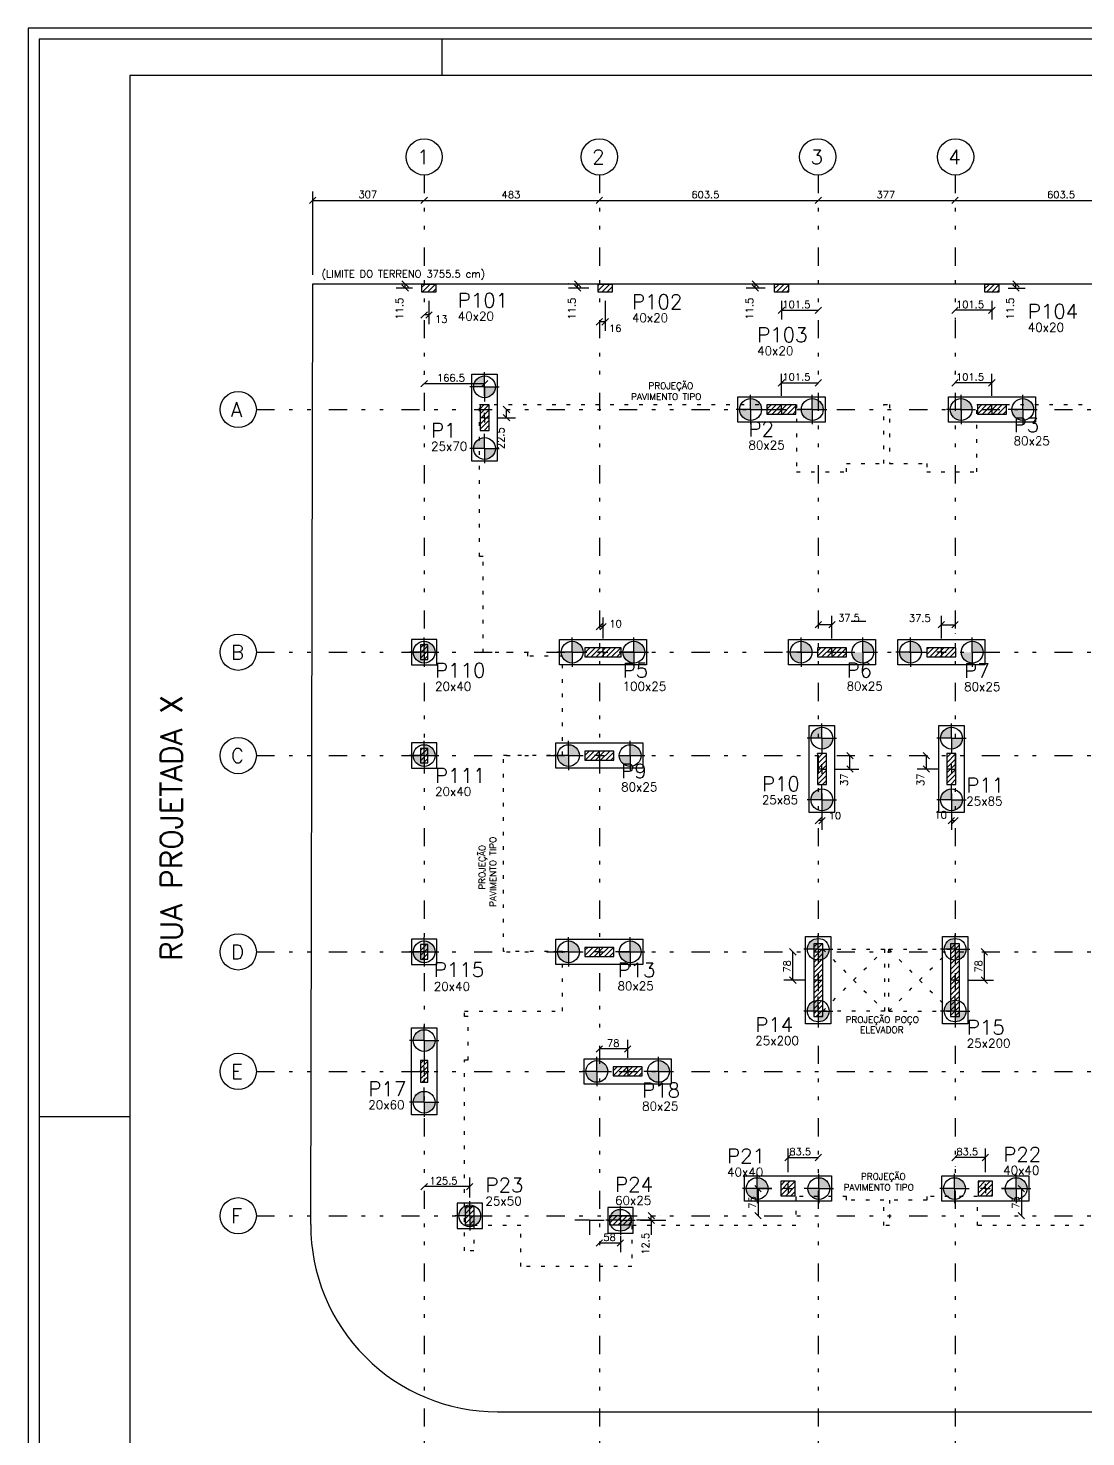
# Model space of a CAD drawing. Extents: x 0 to 84.7, y 0 to 60.
# Drawn here: x 0 to 29.16, y 21.17 to 60 of the extents above; entities that cross this region are included whole.
import ezdxf

# ---------------------------------------------------------------- set-up
doc = ezdxf.new("R2010")
doc.units = 0
doc.header["$MEASUREMENT"] = 0
doc.linetypes.add('ESTILO_TQS_0002', pattern=[0.4, 0.1, -0.3])
doc.linetypes.add('ESTILO_TQS_0004', pattern=[2, 0.5, -0.4, 0.1, -0.4, 0.1, -0.5])
doc.layers.get('0').update_dxf_attribs({"linetype": 'CONTINUOUS'})
for name, color, linetype in [('1', 1, 'CONTINUOUS'), ('4', 4, 'CONTINUOUS'), ('5', 5, 'CONTINUOUS'), ('6', 6, 'CONTINUOUS'), ('8', 8, 'CONTINUOUS')]:
    doc.layers.add(name, color=color, linetype=linetype)
doc.styles.get("Standard").update_dxf_attribs({"font": 'ROMANS.SHX'})

msp = doc.modelspace()

# ---------------------------------------------------------------- hatches: boundary and pattern name
at = {"linetype": 'Continuous', "true_color": 0xed1f24}
h = msp.add_hatch(color=240, dxfattribs=at)
h.dxf.hatch_style = 1
h.paths.add_polyline_path([(12.58583, 50.116647), (12.58583, 49.816647, 0.414213562), (12.88583, 50.116647)])
h.paths.add_polyline_path([(12.28583, 50.116647), (12.58583, 50.116647), (12.58583, 50.416647, 0.414213562)])
h = msp.add_hatch(color=240, dxfattribs=at)
h.dxf.hatch_style = 1
h.paths.add_polyline_path([(19.92083, 49.491647), (19.62083, 49.491647, 0.414213562), (19.92083, 49.191647)])
h.paths.add_polyline_path([(19.92083, 49.791647), (19.92083, 49.491647), (20.22083, 49.491647, 0.414213562)])
h = msp.add_hatch(color=240, dxfattribs=at)
h.dxf.hatch_style = 1
h.paths.add_polyline_path([(21.62083, 49.491647), (21.32083, 49.491647, 0.414213562), (21.62083, 49.191647)])
h.paths.add_polyline_path([(21.62083, 49.791647), (21.62083, 49.491647), (21.92083, 49.491647, 0.414213562)])
h = msp.add_hatch(color=240, dxfattribs=at)
h.dxf.hatch_style = 1
h.paths.add_polyline_path([(25.72083, 49.491647), (25.42083, 49.491647, 0.414213562), (25.72083, 49.191647)])
h.paths.add_polyline_path([(25.72083, 49.791647), (25.72083, 49.491647), (26.02083, 49.491647, 0.414213562)])
h = msp.add_hatch(color=240, dxfattribs=at)
h.dxf.hatch_style = 1
h.paths.add_polyline_path([(27.42083, 49.491647), (27.12083, 49.491647, 0.414213562), (27.42083, 49.191647)])
h.paths.add_polyline_path([(27.42083, 49.791647), (27.42083, 49.491647), (27.72083, 49.491647, 0.414213562)])
h = msp.add_hatch(color=240, dxfattribs=at)
h.dxf.hatch_style = 1
h.paths.add_polyline_path([(12.58583, 48.416647), (12.58583, 48.116647, 0.414213562), (12.88583, 48.416647)])
h.paths.add_polyline_path([(12.28583, 48.416647), (12.58583, 48.416647), (12.58583, 48.716647, 0.414213562)])
h = msp.add_hatch(color=240, dxfattribs=at)
h.dxf.hatch_style = 1
h.paths.add_polyline_path([(10.92083, 42.801647), (10.62083, 42.801647, 0.414213562), (10.92083, 42.501647)])
h.paths.add_polyline_path([(10.92083, 43.101647), (10.92083, 42.801647), (11.22083, 42.801647, 0.414213562)])
h = msp.add_hatch(color=240, dxfattribs=at)
h.dxf.hatch_style = 1
h.paths.add_polyline_path([(15.00083, 42.801647), (14.70083, 42.801647, 0.414213562), (15.00083, 42.501647)])
h.paths.add_polyline_path([(15.00083, 43.101647), (15.00083, 42.801647), (15.30083, 42.801647, 0.414213562)])
h = msp.add_hatch(color=240, dxfattribs=at)
h.dxf.hatch_style = 1
h.paths.add_polyline_path([(16.70083, 42.801647), (16.40083, 42.801647, 0.414213562), (16.70083, 42.501647)])
h.paths.add_polyline_path([(16.70083, 43.101647), (16.70083, 42.801647), (17.00083, 42.801647, 0.414213562)])
h = msp.add_hatch(color=240, dxfattribs=at)
h.dxf.hatch_style = 1
h.paths.add_polyline_path([(21.31083, 42.801647), (21.01083, 42.801647, 0.414213562), (21.31083, 42.501647)])
h.paths.add_polyline_path([(21.31083, 43.101647), (21.31083, 42.801647), (21.61083, 42.801647, 0.414213562)])
h = msp.add_hatch(color=240, dxfattribs=at)
h.dxf.hatch_style = 1
h.paths.add_polyline_path([(23.01083, 42.801647), (22.71083, 42.801647, 0.414213562), (23.01083, 42.501647)])
h.paths.add_polyline_path([(23.01083, 43.101647), (23.01083, 42.801647), (23.31083, 42.801647, 0.414213562)])
h = msp.add_hatch(color=240, dxfattribs=at)
h.dxf.hatch_style = 1
h.paths.add_polyline_path([(24.33083, 42.801647), (24.03083, 42.801647, 0.414213562), (24.33083, 42.501647)])
h.paths.add_polyline_path([(24.33083, 43.101647), (24.33083, 42.801647), (24.63083, 42.801647, 0.414213562)])
h = msp.add_hatch(color=240, dxfattribs=at)
h.dxf.hatch_style = 1
h.paths.add_polyline_path([(26.03083, 42.801647), (25.73083, 42.801647, 0.414213562), (26.03083, 42.501647)])
h.paths.add_polyline_path([(26.03083, 43.101647), (26.03083, 42.801647), (26.33083, 42.801647, 0.414213562)])
h = msp.add_hatch(color=240, dxfattribs=at)
h.dxf.hatch_style = 1
h.paths.add_polyline_path([(21.88583, 40.431647), (21.88583, 40.131647, 0.414213562), (22.18583, 40.431647)])
h.paths.add_polyline_path([(21.58583, 40.431647), (21.88583, 40.431647), (21.88583, 40.731647, 0.414213562)])
h = msp.add_hatch(color=240, dxfattribs=at)
h.dxf.hatch_style = 1
h.paths.add_polyline_path([(25.45583, 40.431647), (25.45583, 40.131647, 0.414213562), (25.75583, 40.431647)])
h.paths.add_polyline_path([(25.15583, 40.431647), (25.45583, 40.431647), (25.45583, 40.731647, 0.414213562)])
h = msp.add_hatch(color=240, dxfattribs=at)
h.dxf.hatch_style = 1
h.paths.add_polyline_path([(10.92083, 39.951501), (10.62083, 39.951501, 0.414213562), (10.92083, 39.651501)])
h.paths.add_polyline_path([(10.92083, 40.251501), (10.92083, 39.951501), (11.22083, 39.951501, 0.414213562)])
h = msp.add_hatch(color=240, dxfattribs=at)
h.dxf.hatch_style = 1
h.paths.add_polyline_path([(14.90083, 39.951647), (14.60083, 39.951647, 0.414213562), (14.90083, 39.651647)])
h.paths.add_polyline_path([(14.90083, 40.251647), (14.90083, 39.951647), (15.20083, 39.951647, 0.414213562)])
h = msp.add_hatch(color=240, dxfattribs=at)
h.dxf.hatch_style = 1
h.paths.add_polyline_path([(16.60083, 39.951647), (16.30083, 39.951647, 0.414213562), (16.60083, 39.651647)])
h.paths.add_polyline_path([(16.60083, 40.251647), (16.60083, 39.951647), (16.90083, 39.951647, 0.414213562)])
h = msp.add_hatch(color=240, dxfattribs=at)
h.dxf.hatch_style = 1
h.paths.add_polyline_path([(21.88583, 38.731647), (21.88583, 38.431647, 0.414213562), (22.18583, 38.731647)])
h.paths.add_polyline_path([(21.58583, 38.731647), (21.88583, 38.731647), (21.88583, 39.031647, 0.414213562)])
h = msp.add_hatch(color=240, dxfattribs=at)
h.dxf.hatch_style = 1
h.paths.add_polyline_path([(25.45583, 38.731647), (25.45583, 38.431647, 0.414213562), (25.75583, 38.731647)])
h.paths.add_polyline_path([(25.15583, 38.731647), (25.45583, 38.731647), (25.45583, 39.031647, 0.414213562)])
h = msp.add_hatch(color=240, dxfattribs=at)
h.dxf.hatch_style = 1
h.paths.add_polyline_path([(10.92083, 34.541647), (10.62083, 34.541647, 0.414213562), (10.92083, 34.241647)])
h.paths.add_polyline_path([(10.92083, 34.841647), (10.92083, 34.541647), (11.22083, 34.541647, 0.414213562)])
h = msp.add_hatch(color=240, dxfattribs=at)
h.dxf.hatch_style = 1
h.paths.add_polyline_path([(14.90083, 34.541647), (14.60083, 34.541647, 0.414213562), (14.90083, 34.241647)])
h.paths.add_polyline_path([(14.90083, 34.841647), (14.90083, 34.541647), (15.20083, 34.541647, 0.414213562)])
h = msp.add_hatch(color=240, dxfattribs=at)
h.dxf.hatch_style = 1
h.paths.add_polyline_path([(16.60083, 34.541647), (16.30083, 34.541647, 0.414213562), (16.60083, 34.241647)])
h.paths.add_polyline_path([(16.60083, 34.841647), (16.60083, 34.541647), (16.90083, 34.541647, 0.414213562)])
h = msp.add_hatch(color=240, dxfattribs=at)
h.dxf.hatch_style = 1
h.paths.add_polyline_path([(21.78583, 34.61167), (21.78583, 34.31167, 0.414213562), (22.08583, 34.61167)])
h.paths.add_polyline_path([(21.48583, 34.61167), (21.78583, 34.61167), (21.78583, 34.91167, 0.414213562)])
h = msp.add_hatch(color=240, dxfattribs=at)
h.dxf.hatch_style = 1
h.paths.add_polyline_path([(25.55583, 34.61167), (25.55583, 34.31167, 0.414213562), (25.85583, 34.61167)])
h.paths.add_polyline_path([(25.25583, 34.61167), (25.55583, 34.61167), (25.55583, 34.91167, 0.414213562)])
h = msp.add_hatch(color=240, dxfattribs=at)
h.dxf.hatch_style = 1
h.paths.add_polyline_path([(21.78583, 32.91167), (21.78583, 32.61167, 0.414213562), (22.08583, 32.91167)])
h.paths.add_polyline_path([(21.48583, 32.91167), (21.78583, 32.91167), (21.78583, 33.21167, 0.414213562)])
h = msp.add_hatch(color=240, dxfattribs=at)
h.dxf.hatch_style = 1
h.paths.add_polyline_path([(25.55583, 32.91167), (25.55583, 32.61167, 0.414213562), (25.85583, 32.91167)])
h.paths.add_polyline_path([(25.25583, 32.91167), (25.55583, 32.91167), (25.55583, 33.21167, 0.414213562)])
h = msp.add_hatch(color=240, dxfattribs=at)
h.dxf.hatch_style = 1
h.paths.add_polyline_path([(10.92083, 32.09667), (10.92083, 31.79667, 0.414213562), (11.22083, 32.09667)])
h.paths.add_polyline_path([(10.62083, 32.09667), (10.92083, 32.09667), (10.92083, 32.39667, 0.414213562)])
h = msp.add_hatch(color=240, dxfattribs=at)
h.dxf.hatch_style = 1
h.paths.add_polyline_path([(15.68083, 31.24667), (15.38083, 31.24667, 0.414213562), (15.68083, 30.94667)])
h.paths.add_polyline_path([(15.68083, 31.54667), (15.68083, 31.24667), (15.98083, 31.24667, 0.414213562)])
h = msp.add_hatch(color=240, dxfattribs=at)
h.dxf.hatch_style = 1
h.paths.add_polyline_path([(17.38083, 31.24667), (17.08083, 31.24667, 0.414213562), (17.38083, 30.94667)])
h.paths.add_polyline_path([(17.38083, 31.54667), (17.38083, 31.24667), (17.68083, 31.24667, 0.414213562)])
h = msp.add_hatch(color=240, dxfattribs=at)
h.dxf.hatch_style = 1
h.paths.add_polyline_path([(10.92083, 30.39667), (10.92083, 30.09667, 0.414213562), (11.22083, 30.39667)])
h.paths.add_polyline_path([(10.62083, 30.39667), (10.92083, 30.39667), (10.92083, 30.69667, 0.414213562)])
h = msp.add_hatch(color=240, dxfattribs=at)
h.dxf.hatch_style = 1
h.paths.add_polyline_path([(20.10083, 28.01667), (19.80083, 28.01667, 0.414213562), (20.10083, 27.71667)])
h.paths.add_polyline_path([(20.10083, 28.31667), (20.10083, 28.01667), (20.40083, 28.01667, 0.414213562)])
h = msp.add_hatch(color=240, dxfattribs=at)
h.dxf.hatch_style = 1
h.paths.add_polyline_path([(21.80083, 28.01667), (21.50083, 28.01667, 0.414213562), (21.80083, 27.71667)])
h.paths.add_polyline_path([(21.80083, 28.31667), (21.80083, 28.01667), (22.10083, 28.01667, 0.414213562)])
h = msp.add_hatch(color=240, dxfattribs=at)
h.dxf.hatch_style = 1
h.paths.add_polyline_path([(25.54083, 28.01667), (25.24083, 28.01667, 0.414213562), (25.54083, 27.71667)])
h.paths.add_polyline_path([(25.54083, 28.31667), (25.54083, 28.01667), (25.84083, 28.01667, 0.414213562)])
h = msp.add_hatch(color=240, dxfattribs=at)
h.dxf.hatch_style = 1
h.paths.add_polyline_path([(27.24083, 28.01667), (26.94083, 28.01667, 0.414213562), (27.24083, 27.71667)])
h.paths.add_polyline_path([(27.24083, 28.31667), (27.24083, 28.01667), (27.54083, 28.01667, 0.414213562)])
h = msp.add_hatch(color=240, dxfattribs=at)
h.dxf.hatch_style = 1
h.paths.add_polyline_path([(12.17583, 27.26667), (12.17583, 26.96667, 0.414213562), (12.47583, 27.26667)])
h.paths.add_polyline_path([(11.87583, 27.26667), (12.17583, 27.26667), (12.17583, 27.56667, 0.414213562)])
h = msp.add_hatch(color=240, dxfattribs=at)
h.dxf.hatch_style = 1
h.paths.add_polyline_path([(16.33083, 27.141918), (16.33083, 26.841918, 0.414213562), (16.63083, 27.141918)])
h.paths.add_polyline_path([(16.03083, 27.141918), (16.33083, 27.141918), (16.33083, 27.441918, 0.414213562)])

# ---------------------------------------------------------------- linework, layer by layer
at = {"linetype": 'Continuous'}
for p, q in [((12.58583, 50.116647), (12.58583, 50.519824)), ((12.58583, 50.116647), (12.182653, 50.116647)), ((12.58583, 50.116647), (12.58583, 49.71347)), ((12.58583, 50.116647), (12.989007, 50.116647)), ((19.92083, 49.491647), (19.92083, 49.894824)), ((21.62083, 49.491647), (21.62083, 49.894824)), ((25.72083, 49.491647), (25.72083, 49.894824)), ((27.42083, 49.491647), (27.42083, 49.894824)), ((12.58583, 49.266647), (12.58583, 49.39732)), ((19.92083, 49.491647), (19.517653, 49.491647)), ((19.92083, 49.491647), (20.324007, 49.491647)), ((19.92083, 49.491647), (19.92083, 49.08847)), ((20.77083, 49.491647), (20.640157, 49.491647)), ((20.77083, 49.491647), (20.77083, 49.62232)), ((20.77083, 49.491647), (20.901503, 49.491647)), ((20.77083, 49.491647), (20.77083, 49.360974)), ((21.62083, 49.491647), (21.217653, 49.491647)), ((21.62083, 49.491647), (21.62083, 49.08847)), ((21.62083, 49.491647), (22.024007, 49.491647)), ((25.72083, 49.491647), (25.317653, 49.491647)), ((25.72083, 49.491647), (26.124007, 49.491647)), ((25.72083, 49.491647), (25.72083, 49.08847)), ((26.57083, 49.491647), (26.440157, 49.491647)), ((26.57083, 49.491647), (26.57083, 49.62232)), ((26.57083, 49.491647), (26.701503, 49.491647)), ((26.57083, 49.491647), (26.57083, 49.360974)), ((27.42083, 49.491647), (27.017653, 49.491647)), ((27.42083, 49.491647), (27.42083, 49.08847)), ((27.42083, 49.491647), (27.824007, 49.491647)), ((12.58583, 49.266647), (12.455157, 49.266647)), ((12.58583, 49.266647), (12.58583, 49.135974)), ((12.58583, 49.266647), (12.716503, 49.266647)), ((12.58583, 48.416647), (12.58583, 48.819824)), ((12.58583, 48.416647), (12.182653, 48.416647)), ((12.58583, 48.416647), (12.58583, 48.01347)), ((12.58583, 48.416647), (12.989007, 48.416647)), ((23.099218, 43.646448), (22.696041, 43.646448)), ((10.92083, 42.801647), (10.92083, 43.204824)), ((15.00083, 42.801647), (15.00083, 43.204824)), ((16.70083, 42.801647), (16.70083, 43.204824)), ((21.31083, 42.801647), (21.31083, 43.204824)), ((23.01083, 42.801647), (23.01083, 43.204824)), ((24.33083, 42.801647), (24.33083, 43.204824)), ((26.03083, 42.801647), (26.03083, 43.204824)), ((10.92083, 42.801647), (10.517653, 42.801647)), ((10.92083, 42.801647), (10.92083, 42.39847)), ((10.92083, 42.801647), (11.324007, 42.801647)), ((15.00083, 42.801647), (14.597653, 42.801647)), ((15.00083, 42.801647), (15.404007, 42.801647)), ((15.00083, 42.801647), (15.00083, 42.39847)), ((15.85083, 42.801647), (15.720157, 42.801647)), ((15.85083, 42.801647), (15.85083, 42.93232)), ((15.85083, 42.801647), (15.981503, 42.801647)), ((15.85083, 42.801647), (15.85083, 42.670974)), ((16.70083, 42.801647), (16.297653, 42.801647)), ((16.70083, 42.801647), (16.70083, 42.39847)), ((16.70083, 42.801647), (17.104007, 42.801647)), ((21.31083, 42.801647), (20.907653, 42.801647)), ((21.31083, 42.801647), (21.714007, 42.801647)), ((21.31083, 42.801647), (21.31083, 42.39847)), ((22.16083, 42.801647), (22.030157, 42.801647)), ((22.16083, 42.801647), (22.16083, 42.93232)), ((22.16083, 42.801647), (22.291503, 42.801647)), ((22.16083, 42.801647), (22.16083, 42.670974)), ((23.01083, 42.801647), (23.01083, 42.39847)), ((23.01083, 42.801647), (23.414007, 42.801647)), ((24.33083, 42.801647), (23.927653, 42.801647)), ((24.33083, 42.801647), (24.734007, 42.801647)), ((24.33083, 42.801647), (24.33083, 42.39847)), ((25.18083, 42.801647), (25.050157, 42.801647)), ((25.18083, 42.801647), (25.18083, 42.93232)), ((25.18083, 42.801647), (25.311503, 42.801647)), ((25.18083, 42.801647), (25.18083, 42.670974)), ((26.03083, 42.801647), (26.03083, 42.39847)), ((26.03083, 42.801647), (26.434007, 42.801647)), ((21.88583, 40.431647), (21.88583, 40.834824)), ((25.45583, 40.431647), (25.45583, 40.834824)), ((21.88583, 40.431647), (21.482653, 40.431647)), ((21.88583, 40.431647), (21.88583, 40.02847)), ((21.88583, 40.431647), (22.289007, 40.431647)), ((25.45583, 40.431647), (25.052653, 40.431647)), ((25.45583, 40.431647), (25.45583, 40.02847)), ((25.45583, 40.431647), (25.859007, 40.431647)), ((10.92083, 39.951501), (10.92083, 40.354678)), ((14.90083, 39.951647), (14.90083, 40.354824)), ((15.75083, 39.951647), (15.75083, 40.08232)), ((16.60083, 39.951647), (16.60083, 40.354824)), ((10.92083, 39.951501), (10.517653, 39.951501)), ((10.92083, 39.951501), (10.92083, 39.548324)), ((10.92083, 39.951501), (11.324007, 39.951501)), ((14.90083, 39.951647), (14.497653, 39.951647)), ((14.90083, 39.951647), (15.304007, 39.951647)), ((14.90083, 39.951647), (14.90083, 39.54847)), ((15.75083, 39.951647), (15.620157, 39.951647)), ((15.75083, 39.951647), (15.881503, 39.951647)), ((15.75083, 39.951647), (15.75083, 39.820974)), ((16.60083, 39.951647), (16.60083, 39.54847)), ((16.60083, 39.951647), (17.004007, 39.951647)), ((21.88583, 39.581647), (21.88583, 39.71232)), ((25.45583, 39.581647), (25.45583, 39.71232)), ((21.88583, 39.581647), (21.755157, 39.581647)), ((21.88583, 39.581647), (21.88583, 39.450974)), ((21.88583, 39.581647), (22.016503, 39.581647)), ((25.45583, 39.581647), (25.325157, 39.581647)), ((25.45583, 39.581647), (25.45583, 39.450974)), ((25.45583, 39.581647), (25.586503, 39.581647)), ((21.88583, 38.731647), (21.88583, 39.134824)), ((25.45583, 38.731647), (25.45583, 39.134824)), ((21.88583, 38.731647), (21.482653, 38.731647)), ((21.88583, 38.731647), (21.88583, 38.32847)), ((21.88583, 38.731647), (22.289007, 38.731647)), ((25.45583, 38.731647), (25.052653, 38.731647)), ((25.45583, 38.731647), (25.45583, 38.32847)), ((25.45583, 38.731647), (25.859007, 38.731647)), ((21.78583, 34.61167), (21.78583, 35.014847)), ((25.55583, 34.61167), (25.55583, 35.014847)), ((10.92083, 34.541647), (10.92083, 34.944824)), ((14.90083, 34.541647), (14.90083, 34.944824)), ((15.75083, 34.541647), (15.75083, 34.67232)), ((16.60083, 34.541647), (16.60083, 34.944824)), ((21.78583, 34.61167), (21.382653, 34.61167)), ((21.78583, 34.61167), (21.78583, 34.208493)), ((21.78583, 34.61167), (22.189007, 34.61167)), ((25.55583, 34.61167), (25.152653, 34.61167)), ((25.55583, 34.61167), (25.55583, 34.208493)), ((25.55583, 34.61167), (25.959007, 34.61167)), ((10.92083, 34.541647), (10.517653, 34.541647)), ((10.92083, 34.541647), (10.92083, 34.13847)), ((10.92083, 34.541647), (11.324007, 34.541647)), ((14.90083, 34.541647), (14.497653, 34.541647)), ((14.90083, 34.541647), (15.304007, 34.541647)), ((14.90083, 34.541647), (14.90083, 34.13847)), ((15.75083, 34.541647), (15.620157, 34.541647)), ((15.75083, 34.541647), (15.881503, 34.541647)), ((15.75083, 34.541647), (15.75083, 34.410974)), ((16.60083, 34.541647), (16.197653, 34.541647)), ((16.60083, 34.541647), (16.60083, 34.13847)), ((16.60083, 34.541647), (17.004007, 34.541647)), ((21.78583, 33.76167), (21.78583, 33.892343)), ((25.55583, 33.76167), (25.55583, 33.892343)), ((21.78583, 33.76167), (21.655157, 33.76167)), ((21.78583, 33.76167), (21.78583, 33.630997)), ((21.78583, 33.76167), (21.916503, 33.76167)), ((25.55583, 33.76167), (25.425157, 33.76167)), ((25.55583, 33.76167), (25.55583, 33.630997)), ((25.55583, 33.76167), (25.686503, 33.76167)), ((21.78583, 32.91167), (21.78583, 33.314847)), ((25.55583, 32.91167), (25.55583, 33.314847)), ((21.78583, 32.91167), (21.382653, 32.91167)), ((21.78583, 32.91167), (21.78583, 32.508493)), ((21.78583, 32.91167), (22.189007, 32.91167)), ((25.55583, 32.91167), (25.152653, 32.91167)), ((25.55583, 32.91167), (25.55583, 32.508493)), ((25.55583, 32.91167), (25.959007, 32.91167)), ((10.92083, 32.09667), (10.92083, 32.499847)), ((10.92083, 32.09667), (10.517653, 32.09667)), ((10.92083, 32.09667), (10.92083, 31.693493)), ((10.92083, 32.09667), (11.324007, 32.09667)), ((15.68083, 31.24667), (15.68083, 31.649847)), ((17.38083, 31.24667), (17.38083, 31.649847)), ((10.92083, 31.24667), (10.790157, 31.24667)), ((10.92083, 31.24667), (10.92083, 31.377343)), ((10.92083, 31.24667), (10.92083, 31.115997)), ((10.92083, 31.24667), (11.051503, 31.24667)), ((15.68083, 31.24667), (15.277653, 31.24667)), ((15.68083, 31.24667), (16.084007, 31.24667)), ((15.68083, 31.24667), (15.68083, 30.843493)), ((16.53083, 31.24667), (16.400157, 31.24667)), ((16.53083, 31.24667), (16.53083, 31.377343)), ((16.53083, 31.24667), (16.661503, 31.24667)), ((16.53083, 31.24667), (16.53083, 31.115997)), ((17.38083, 31.24667), (16.977653, 31.24667)), ((17.38083, 31.24667), (17.38083, 30.843493)), ((17.38083, 31.24667), (17.784007, 31.24667)), ((10.92083, 30.39667), (10.92083, 30.799847)), ((10.92083, 30.39667), (10.517653, 30.39667)), ((10.92083, 30.39667), (10.92083, 29.993493)), ((10.92083, 30.39667), (11.324007, 30.39667)), ((20.10083, 28.01667), (20.10083, 28.419847)), ((21.80083, 28.01667), (21.80083, 28.419847)), ((25.54083, 28.01667), (25.54083, 28.419847)), ((27.24083, 28.01667), (27.24083, 28.419847)), ((20.10083, 28.01667), (19.697653, 28.01667)), ((20.10083, 28.01667), (20.504007, 28.01667)), ((20.10083, 28.01667), (20.10083, 27.613493)), ((20.95083, 28.01667), (20.820157, 28.01667)), ((20.95083, 28.01667), (20.95083, 28.147343)), ((20.95083, 28.01667), (21.081503, 28.01667)), ((20.95083, 28.01667), (20.95083, 27.885997)), ((21.80083, 28.01667), (21.397653, 28.01667)), ((21.80083, 28.01667), (21.80083, 27.613493)), ((21.80083, 28.01667), (22.204007, 28.01667)), ((25.54083, 28.01667), (25.137653, 28.01667)), ((25.54083, 28.01667), (25.944007, 28.01667)), ((25.54083, 28.01667), (25.54083, 27.613493)), ((26.39083, 28.01667), (26.260157, 28.01667)), ((26.39083, 28.01667), (26.39083, 28.147343)), ((26.39083, 28.01667), (26.521503, 28.01667)), ((26.39083, 28.01667), (26.39083, 27.885997)), ((27.24083, 28.01667), (26.837653, 28.01667)), ((27.24083, 28.01667), (27.24083, 27.613493)), ((27.24083, 28.01667), (27.644007, 28.01667)), ((12.17583, 27.26667), (12.17583, 27.669847)), ((12.17583, 27.26667), (11.772653, 27.26667)), ((12.17583, 27.26667), (12.17583, 26.863493)), ((12.17583, 27.26667), (12.579007, 27.26667)), ((16.33083, 27.141918), (16.33083, 27.545095)), ((15.48083, 27.141918), (15.077653, 27.141918)), ((15.48083, 27.141918), (15.884007, 27.141918)), ((15.48083, 27.141918), (15.48083, 26.738741)), ((16.33083, 27.141918), (15.927653, 27.141918)), ((16.33083, 27.141918), (16.200157, 27.141918)), ((16.33083, 27.141918), (16.461503, 27.141918)), ((16.33083, 27.141918), (16.734007, 27.141918)), ((16.33083, 27.141918), (16.33083, 26.738741)), ((17.18083, 27.141918), (16.777653, 27.141918)), ((17.18083, 27.141918), (17.18083, 26.738741)), ((17.18083, 27.141918), (17.584007, 27.141918))]:
    msp.add_line(p, q, dxfattribs=at)
for points in [[(12.23583, 48.066647), (12.23583, 50.466647), (12.93583, 50.466647), (12.93583, 48.066647)], [(21.97083, 49.141647), (19.57083, 49.141647), (19.57083, 49.841647), (21.97083, 49.841647)], [(27.77083, 49.141647), (25.37083, 49.141647), (25.37083, 49.841647), (27.77083, 49.841647)], [(11.27083, 42.451647), (11.27083, 43.151647), (10.57083, 43.151647), (10.57083, 42.451647)], [(17.05083, 42.451647), (14.65083, 42.451647), (14.65083, 43.151647), (17.05083, 43.151647)], [(23.36083, 42.451647), (20.96083, 42.451647), (20.96083, 43.151647), (23.36083, 43.151647)], [(26.38083, 42.451647), (23.98083, 42.451647), (23.98083, 43.151647), (26.38083, 43.151647)], [(21.53583, 38.381647), (21.53583, 40.781647), (22.23583, 40.781647), (22.23583, 38.381647)], [(25.10583, 38.381647), (25.10583, 40.781647), (25.80583, 40.781647), (25.80583, 38.381647)], [(11.27083, 39.601501), (11.27083, 40.301501), (10.57083, 40.301501), (10.57083, 39.601501)], [(16.95083, 39.601647), (14.55083, 39.601647), (14.55083, 40.301647), (16.95083, 40.301647)], [(21.43583, 32.56167), (21.43583, 34.96167), (22.13583, 34.96167), (22.13583, 32.56167)], [(25.20583, 32.56167), (25.20583, 34.96167), (25.90583, 34.96167), (25.90583, 32.56167)], [(11.27083, 34.191647), (11.27083, 34.891647), (10.57083, 34.891647), (10.57083, 34.191647)], [(16.95083, 34.191647), (14.55083, 34.191647), (14.55083, 34.891647), (16.95083, 34.891647)], [(10.57083, 30.04667), (10.57083, 32.44667), (11.27083, 32.44667), (11.27083, 30.04667)], [(17.73083, 30.89667), (15.33083, 30.89667), (15.33083, 31.59667), (17.73083, 31.59667)], [(22.15083, 27.66667), (19.75083, 27.66667), (19.75083, 28.36667), (22.15083, 28.36667)], [(27.59083, 27.66667), (25.19083, 27.66667), (25.19083, 28.36667), (27.59083, 28.36667)], [(12.52583, 26.91667), (12.52583, 27.61667), (11.82583, 27.61667), (11.82583, 26.91667)], [(16.68083, 26.791918), (16.68083, 27.491918), (15.98083, 27.491918), (15.98083, 26.791918)]]:
    msp.add_lwpolyline(points, close=True, dxfattribs=at)
for centre in [(12.58583, 50.116647), (19.92083, 49.491647), (21.62083, 49.491647), (25.72083, 49.491647), (27.42083, 49.491647), (12.58583, 48.416647), (10.92083, 42.801647), (15.00083, 42.801647), (16.70083, 42.801647), (21.31083, 42.801647), (23.01083, 42.801647), (24.33083, 42.801647), (26.03083, 42.801647), (21.88583, 40.431647), (25.45583, 40.431647), (10.92083, 39.951501), (14.90083, 39.951647), (16.60083, 39.951647), (21.88583, 38.731647), (25.45583, 38.731647), (10.92083, 34.541647), (14.90083, 34.541647), (16.60083, 34.541647), (21.78583, 34.61167), (25.55583, 34.61167), (21.78583, 32.91167), (25.55583, 32.91167), (10.92083, 32.09667), (15.68083, 31.24667), (17.38083, 31.24667), (10.92083, 30.39667), (20.10083, 28.01667), (21.80083, 28.01667), (25.54083, 28.01667), (27.24083, 28.01667), (12.17583, 27.26667), (16.33083, 27.141918)]:
    msp.add_circle(centre, 0.3, dxfattribs=at)
at = {"layer": '1', "linetype": 'Continuous'}
for p, q in [((11.406427, 59.703389), (11.406427, 58.703389)), ((7.760743, 55.166018), (7.93752, 55.342795)), ((7.849132, 53.204407), (7.849132, 55.504407)), ((10.832442, 55.166018), (11.009218, 55.342795)), ((10.832442, 55.166018), (11.009218, 55.342795)), ((15.662442, 55.166018), (15.839218, 55.342795)), ((15.662442, 55.166018), (15.839218, 55.342795)), ((21.697442, 55.166018), (21.874218, 55.342795)), ((21.697442, 55.166018), (21.874218, 55.342795)), ((25.467442, 55.166018), (25.644218, 55.342795)), ((25.467442, 55.166018), (25.644218, 55.342795)), ((7.794638, 27.023093), (7.849132, 52.954407)), ((7.849132, 52.954407), (45.407394, 52.954407)), ((10.60083, 52.839407), (10.147513, 52.839407)), ((10.485901, 52.866018), (10.309124, 53.042795)), ((10.485901, 52.751018), (10.309124, 52.927795)), ((10.85083, 52.852973), (10.937264, 52.939407)), ((10.878685, 52.739407), (11.078685, 52.939407)), ((11.020107, 52.739407), (11.220107, 52.939407)), ((11.05083, 52.839407), (11.05083, 52.839407)), ((11.161528, 52.739407), (11.25083, 52.828709)), ((14.905094, 52.954407), (14.900068, 52.954407)), ((15.461474, 52.839407), (14.900068, 52.839407)), ((15.238456, 52.866018), (15.061679, 53.042795)), ((15.238456, 52.751018), (15.061679, 52.927795)), ((15.711474, 52.76387), (15.887011, 52.939407)), ((15.711474, 52.905291), (15.74559, 52.939407)), ((15.828433, 52.739407), (16.028433, 52.939407)), ((15.911474, 52.839407), (15.911474, 52.839407)), ((15.969854, 52.739407), (16.111474, 52.881027)), ((20.32083, 52.839407), (19.798464, 52.839407)), ((20.136853, 52.866018), (19.960076, 53.042795)), ((20.136853, 52.751018), (19.960076, 52.927795)), ((20.57083, 52.814899), (20.695337, 52.939407)), ((20.636759, 52.739407), (20.836759, 52.939407)), ((20.77083, 52.839407), (20.77083, 52.839407)), ((20.77818, 52.739407), (20.97083, 52.932057)), ((26.37083, 52.816624), (26.493613, 52.939407)), ((26.435034, 52.739407), (26.635034, 52.939407)), ((26.57083, 52.839407), (26.57083, 52.839407)), ((26.576456, 52.739407), (26.77083, 52.933781)), ((27.02083, 52.839407), (27.485015, 52.839407)), ((27.323403, 52.866018), (27.146626, 53.042795)), ((27.323403, 52.751018), (27.146626, 52.927795)), ((27.48167, 52.954407), (27.485015, 52.954407)), ((11.05083, 52.489407), (11.05083, 51.847652)), ((15.911474, 52.489407), (15.911474, 51.6592)), ((20.77083, 52.489407), (20.77083, 51.975811)), ((20.919601, 52.739407), (20.97083, 52.790635)), ((26.57083, 52.489407), (26.57083, 51.975811)), ((26.717877, 52.739407), (26.77083, 52.79236)), ((11.009218, 52.18604), (10.832442, 52.009264)), ((11.139218, 52.18604), (10.962442, 52.009264)), ((20.682442, 52.137423), (20.859218, 52.314199)), ((21.697442, 52.137423), (21.874218, 52.314199)), ((25.644218, 52.314199), (25.467442, 52.137423)), ((26.659218, 52.314199), (26.482442, 52.137423)), ((15.839218, 51.997588), (15.662442, 51.820811)), ((15.999863, 51.997588), (15.823086, 51.820811)), ((25.55583, 52.021024), (25.55583, 51.975811)), ((11.009218, 50.292443), (10.832442, 50.115666)), ((10.92083, 50.449639), (10.92083, 50.454054)), ((12.674218, 50.292443), (12.497442, 50.115666)), ((12.58583, 49.866647), (12.58583, 50.454054)), ((20.682442, 50.139794), (20.859218, 50.31657)), ((20.77083, 49.866647), (20.77083, 50.478182)), ((21.697442, 50.139794), (21.874218, 50.31657)), ((25.644218, 50.31657), (25.467442, 50.139794)), ((25.55583, 50.45796), (25.55583, 50.478182)), ((26.659218, 50.31657), (26.482442, 50.139794)), ((26.57083, 49.866647), (26.57083, 50.478182)), ((12.46083, 49.371804), (12.705673, 49.616647)), ((12.46083, 49.513225), (12.564251, 49.616647)), ((12.46083, 49.230383), (12.71083, 49.480383)), ((12.46083, 49.088961), (12.71083, 49.338961)), ((13.279128, 49.403258), (13.102352, 49.580035)), ((13.279128, 49.178258), (13.102352, 49.355035)), ((20.37083, 49.503629), (20.483847, 49.616647)), ((20.375269, 49.366647), (20.625269, 49.616647)), ((20.51669, 49.366647), (20.76669, 49.616647)), ((20.658111, 49.366647), (20.908111, 49.616647)), ((20.77083, 49.491647), (20.77083, 49.491647)), ((20.799533, 49.366647), (21.049533, 49.616647)), ((20.940954, 49.366647), (21.17083, 49.596523)), ((21.082375, 49.366647), (21.17083, 49.455101)), ((26.17083, 49.505354), (26.282123, 49.616647)), ((26.173544, 49.366647), (26.423544, 49.616647)), ((26.314966, 49.366647), (26.564966, 49.616647)), ((26.456387, 49.366647), (26.706387, 49.616647)), ((26.57083, 49.491647), (26.57083, 49.491647)), ((26.597808, 49.366647), (26.847808, 49.616647)), ((26.73923, 49.366647), (26.97083, 49.598247)), ((26.880651, 49.366647), (26.97083, 49.456826)), ((12.46083, 48.94754), (12.71083, 49.19754)), ((12.571358, 48.916647), (12.71083, 49.056119)), ((12.58583, 49.266647), (12.58583, 49.266647)), ((12.96083, 49.266647), (13.44074, 49.266647)), ((15.839218, 43.595574), (15.662442, 43.418798)), ((15.939218, 43.595574), (15.762442, 43.418798)), ((15.85083, 43.176647), (15.85083, 43.757186)), ((21.874218, 43.646448), (21.697442, 43.469671)), ((22.249218, 43.646448), (22.072442, 43.469671)), ((22.16083, 43.176647), (22.16083, 43.80806)), ((25.092442, 43.469671), (25.269218, 43.646448)), ((25.18083, 43.176647), (25.18083, 43.80806)), ((25.467442, 43.469671), (25.644218, 43.646448)), ((25.55583, 43.321138), (25.55583, 43.30806)), ((10.82083, 42.923478), (10.898999, 43.001647)), ((10.82083, 42.782057), (11.02083, 42.982057)), ((10.82083, 42.640635), (11.02083, 42.840635)), ((10.92083, 42.801647), (10.92083, 42.801647)), ((15.35083, 42.786573), (15.490904, 42.926647)), ((15.382325, 42.676647), (15.632325, 42.926647)), ((15.523746, 42.676647), (15.773746, 42.926647)), ((15.665168, 42.676647), (15.915168, 42.926647)), ((15.806589, 42.676647), (16.056589, 42.926647)), ((15.85083, 42.801647), (15.85083, 42.801647)), ((15.94801, 42.676647), (16.19801, 42.926647)), ((16.089432, 42.676647), (16.339432, 42.926647)), ((16.230853, 42.676647), (16.35083, 42.796624)), ((21.76083, 42.691191), (21.996286, 42.926647)), ((21.76083, 42.832612), (21.854865, 42.926647)), ((21.887707, 42.676647), (22.137707, 42.926647)), ((22.029129, 42.676647), (22.279129, 42.926647)), ((22.16083, 42.801647), (22.16083, 42.801647)), ((22.17055, 42.676647), (22.42055, 42.926647)), ((22.311971, 42.676647), (22.56083, 42.925505)), ((22.453393, 42.676647), (22.56083, 42.784084)), ((24.78083, 42.741342), (24.966134, 42.926647)), ((24.78083, 42.882764), (24.824713, 42.926647)), ((24.857556, 42.676647), (25.107556, 42.926647)), ((24.998977, 42.676647), (25.248977, 42.926647)), ((25.140399, 42.676647), (25.390399, 42.926647)), ((25.18083, 42.801647), (25.18083, 42.801647)), ((25.28182, 42.676647), (25.53182, 42.926647)), ((25.423241, 42.676647), (25.58083, 42.834235)), ((10.923263, 42.601647), (11.02083, 42.699214)), ((25.564663, 42.676647), (25.58083, 42.692814)), ((10.82083, 39.953629), (11.018702, 40.151501)), ((10.82083, 40.095051), (10.87728, 40.151501)), ((10.82083, 39.812208), (11.02083, 40.012208)), ((15.35083, 39.958146), (15.469331, 40.076647)), ((15.360752, 39.826647), (15.610752, 40.076647)), ((15.502173, 39.826647), (15.752173, 40.076647)), ((15.643595, 39.826647), (15.893595, 40.076647)), ((15.785016, 39.826647), (16.035016, 40.076647)), ((15.926438, 39.826647), (16.15083, 40.051039)), ((21.76083, 39.862764), (21.904713, 40.006647)), ((21.76083, 40.004185), (21.763292, 40.006647)), ((22.745815, 39.863258), (22.569039, 40.040035)), ((24.853407, 39.863258), (24.67663, 40.040035)), ((25.33083, 39.755808), (25.58083, 40.006647)), ((25.33083, 39.89723), (25.440247, 40.006647)), ((10.901544, 39.751501), (11.02083, 39.870787)), ((10.92083, 39.951501), (10.92083, 39.951501)), ((15.75083, 39.951647), (15.75083, 39.951647)), ((16.067859, 39.826647), (16.15083, 39.909618)), ((21.76083, 39.721342), (22.01083, 39.971342)), ((21.76083, 39.579921), (22.01083, 39.829921)), ((21.76083, 39.4385), (22.01083, 39.6885)), ((22.41104, 39.951647), (22.407427, 39.951647)), ((22.745815, 39.493258), (22.569039, 39.670035)), ((24.853407, 39.493258), (24.67663, 39.670035)), ((25.33083, 39.614387), (25.58083, 39.864387)), ((25.33083, 39.472966), (25.58083, 39.722966)), ((21.76083, 39.297078), (22.01083, 39.547078)), ((21.76083, 39.156647), (22.01083, 39.405657)), ((21.88583, 39.581647), (21.88583, 39.581647)), ((21.903241, 39.156647), (22.01083, 39.264235)), ((22.26083, 39.581647), (22.907427, 39.581647)), ((25.08083, 39.581647), (24.515019, 39.581647)), ((25.33083, 39.331544), (25.58083, 39.581544)), ((25.33083, 39.190123), (25.58083, 39.440123)), ((25.438775, 39.156647), (25.58083, 39.298702)), ((25.45583, 39.581647), (25.45583, 39.581647)), ((21.88583, 38.906647), (21.88583, 37.909501)), ((25.45583, 38.906647), (25.45583, 37.909501)), ((21.874218, 38.247889), (21.697442, 38.071113)), ((21.974218, 38.247889), (21.797442, 38.071113)), ((25.367442, 38.071113), (25.544218, 38.247889)), ((25.467442, 38.071113), (25.644218, 38.247889)), ((21.78583, 37.915378), (21.78583, 37.909501)), ((25.55583, 37.950642), (25.55583, 37.909501)), ((10.82083, 34.579618), (10.982859, 34.741647)), ((10.82083, 34.721039), (10.841438, 34.741647)), ((10.82083, 34.438196), (11.02083, 34.638196)), ((15.35083, 34.442713), (15.574764, 34.666647)), ((15.35083, 34.584134), (15.433342, 34.666647)), ((15.466185, 34.416647), (15.716185, 34.666647)), ((15.607606, 34.416647), (15.857606, 34.666647)), ((15.749028, 34.416647), (15.999028, 34.666647)), ((15.890449, 34.416647), (16.140449, 34.666647)), ((21.171294, 34.453258), (20.994518, 34.630035)), ((21.66083, 34.530173), (21.892327, 34.76167)), ((21.66083, 34.671595), (21.750905, 34.76167)), ((21.66083, 34.388752), (21.91083, 34.638752)), ((25.43083, 34.623218), (25.569282, 34.76167)), ((25.43083, 34.481797), (25.68083, 34.731797)), ((25.43083, 34.340375), (25.68083, 34.590375)), ((26.452413, 34.453258), (26.275636, 34.630035)), ((10.865702, 34.341647), (11.02083, 34.496775)), ((10.92083, 34.541647), (10.92083, 34.541647)), ((11.007123, 34.341647), (11.02083, 34.355354)), ((15.75083, 34.541647), (15.75083, 34.541647)), ((16.03187, 34.416647), (16.15083, 34.535606)), ((21.66083, 34.247331), (21.91083, 34.497331)), ((21.66083, 34.105909), (21.91083, 34.355909)), ((21.66083, 33.964488), (21.91083, 34.214488)), ((25.43083, 34.198954), (25.68083, 34.448954)), ((25.43083, 34.057533), (25.68083, 34.307533)), ((21.171294, 33.673282), (20.994518, 33.850058)), ((21.66083, 33.823067), (21.91083, 34.073067)), ((21.66083, 33.681645), (21.91083, 33.931645)), ((21.66083, 33.540224), (21.91083, 33.790224)), ((25.43083, 33.916111), (25.68083, 34.166111)), ((25.43083, 33.77469), (25.68083, 34.02469)), ((25.43083, 33.633269), (25.68083, 33.883269)), ((26.452413, 33.673282), (26.275636, 33.850058)), ((21.41083, 33.76167), (20.832906, 33.76167)), ((21.66083, 33.398803), (21.91083, 33.648803)), ((21.66083, 33.257381), (21.91083, 33.507381)), ((21.78583, 33.76167), (21.78583, 33.76167)), ((25.43083, 33.491847), (25.68083, 33.741847)), ((25.43083, 33.350426), (25.68083, 33.600426)), ((25.43083, 33.209005), (25.68083, 33.459005)), ((25.55583, 33.76167), (25.55583, 33.76167)), ((25.93083, 33.76167), (26.614025, 33.76167)), ((21.66083, 33.11596), (21.91083, 33.36596)), ((21.66083, 32.974538), (21.91083, 33.224538)), ((21.66083, 32.833117), (21.91083, 33.083117)), ((25.43083, 33.067583), (25.68083, 33.317583)), ((25.43083, 32.926162), (25.68083, 33.176162)), ((25.43083, 32.784741), (25.68083, 33.034741)), ((21.730804, 32.76167), (21.91083, 32.941696)), ((21.872226, 32.76167), (21.91083, 32.800274)), ((25.549181, 32.76167), (25.68083, 32.893319)), ((15.839218, 31.954998), (15.662442, 31.778221)), ((16.619218, 31.954998), (16.442442, 31.778221)), ((16.53083, 31.62167), (16.53083, 32.116609)), ((10.82083, 31.468348), (10.899152, 31.54667)), ((10.82083, 31.326927), (11.02083, 31.526927)), ((15.75083, 31.621506), (15.75083, 31.616609)), ((10.82083, 31.185505), (11.02083, 31.385505)), ((10.82083, 31.044084), (11.02083, 31.244084)), ((10.864837, 30.94667), (11.02083, 31.102663)), ((10.92083, 31.24667), (10.92083, 31.24667)), ((16.13083, 31.12167), (16.381006, 31.37167)), ((16.13083, 31.262915), (16.239585, 31.37167)), ((16.272428, 31.12167), (16.522428, 31.37167)), ((16.413849, 31.12167), (16.663849, 31.37167)), ((16.53083, 31.24667), (16.53083, 31.24667)), ((16.55527, 31.12167), (16.80527, 31.37167)), ((16.696692, 31.12167), (16.93083, 31.355808)), ((16.838113, 31.12167), (16.93083, 31.214387)), ((11.006259, 30.94667), (11.02083, 30.961241)), ((0.303949, 30.003377), (2.803949, 30.003377)), ((20.95083, 28.46667), (20.95083, 29.123259)), ((26.39083, 28.46667), (26.39083, 29.123259)), ((20.862442, 28.784871), (21.039218, 28.961647)), ((21.697442, 28.784871), (21.874218, 28.961647)), ((25.644218, 28.961647), (25.467442, 28.784871)), ((26.479218, 28.961647), (26.302442, 28.784871)), ((25.55583, 28.635111), (25.55583, 28.623259)), ((11.009218, 28.160668), (10.832442, 27.983892)), ((12.264218, 28.160668), (12.087442, 27.983892)), ((12.17583, 27.76667), (12.17583, 28.32228)), ((20.50083, 28.01667), (19.876918, 28.01667)), ((20.038529, 28.105058), (20.215306, 27.928282)), ((20.75083, 27.821898), (21.145602, 28.21667)), ((20.75083, 27.963319), (21.004181, 28.21667)), ((20.75083, 28.104741), (20.862759, 28.21667)), ((20.887024, 27.81667), (21.15083, 28.080476)), ((20.95083, 28.01667), (20.95083, 28.01667)), ((26.19083, 27.887886), (26.519614, 28.21667)), ((26.19083, 28.029308), (26.378192, 28.21667)), ((26.19083, 28.170729), (26.236771, 28.21667)), ((26.261035, 27.81667), (26.59083, 28.146465)), ((26.39083, 28.01667), (26.39083, 28.01667)), ((26.402456, 27.81667), (26.59083, 28.005044)), ((26.84083, 28.01667), (27.63619, 28.01667)), ((27.297802, 28.105058), (27.474579, 27.928282)), ((21.028445, 27.81667), (21.15083, 27.939055)), ((26.543878, 27.81667), (26.59083, 27.863622)), ((12.05083, 27.324336), (12.243164, 27.51667)), ((12.05083, 27.465758), (12.101742, 27.51667)), ((12.05083, 27.182915), (12.30083, 27.432915)), ((12.05083, 27.041494), (12.30083, 27.291494)), ((12.17583, 27.26667), (12.17583, 27.26667)), ((16.03083, 27.061696), (16.236052, 27.266918)), ((16.03083, 27.203117), (16.09463, 27.266918)), ((16.127473, 27.016918), (16.377473, 27.266918)), ((16.268895, 27.016918), (16.518895, 27.266918)), ((16.410316, 27.016918), (16.63083, 27.237432)), ((17.269119, 27.178282), (17.092342, 27.355058)), ((17.269119, 27.053529), (17.092342, 27.230306)), ((17.428016, 27.26667), (17.43073, 27.26667)), ((20.038529, 27.355058), (20.215306, 27.178282)), ((27.297802, 27.355058), (27.474579, 27.178282)), ((12.167428, 27.01667), (12.30083, 27.150072)), ((16.33083, 27.141918), (16.33083, 27.141918)), ((16.551737, 27.016918), (16.63083, 27.09601)), ((16.88083, 27.141918), (17.43073, 27.141918)), ((15.839218, 26.601996), (15.662442, 26.42522)), ((16.419218, 26.601996), (16.242442, 26.42522)), ((16.33083, 26.716918), (16.33083, 26.263608)), ((12.944627, 21.862271), (45.322785, 21.862271))]:
    msp.add_line(p, q, dxfattribs=at)
at = {"layer": '1', "linetype": 'ESTILO_TQS_0004'}
for p, q in [((10.92083, 55.954407), (10.92083, 20.362271)), ((15.75083, 55.954407), (15.75083, 20.362271)), ((21.78583, 55.954407), (21.78583, 20.362271)), ((25.55583, 55.954407), (25.55583, 20.362271)), ((6.294638, 49.491647), (48.407394, 49.491647)), ((6.294638, 42.801647), (48.407394, 42.801647)), ((6.294638, 39.951647), (48.407394, 39.951647)), ((6.294638, 34.541647), (48.407394, 34.541647)), ((6.294638, 31.24667), (48.407394, 31.24667)), ((6.294638, 27.26667), (48.407394, 27.26667))]:
    msp.add_line(p, q, dxfattribs=at)
at = {"layer": '1', "linetype": 'Continuous'}
for points in [[(0.0039, 0.003377), (84.703851, 0.003377), (84.703851, 60.003377), (0.0039, 60.003377), (0.0039, 0.003377)], [(0.303949, 0.303365), (84.403925, 0.303365), (84.403925, 59.703389), (0.303949, 59.703389), (0.303949, 0.303365)]]:
    msp.add_lwpolyline(points, dxfattribs=at)
for centre in [(10.92083, 56.454407), (15.75083, 56.454407), (21.77083, 56.454407), (25.57083, 56.454407), (5.794638, 49.491647), (5.794638, 42.801647), (5.794638, 39.951647), (5.794638, 34.541647), (5.794638, 31.24667), (5.794638, 27.26667)]:
    msp.add_circle(centre, 0.5, dxfattribs=at)
msp.add_arc((12.944627, 27.012271), 5.15, 179.879597, 270, dxfattribs=at)
at = {"layer": '5', "linetype": 'Continuous'}
for points in [[(10.85083, 52.739407), (11.25083, 52.739407), (11.25083, 52.939407), (10.85083, 52.939407), (10.85083, 52.739407)], [(15.711474, 52.739407), (16.111474, 52.739407), (16.111474, 52.939407), (15.711474, 52.939407), (15.711474, 52.739407)], [(20.57083, 52.739407), (20.97083, 52.739407), (20.97083, 52.939407), (20.57083, 52.939407), (20.57083, 52.739407)], [(26.37083, 52.739407), (26.77083, 52.739407), (26.77083, 52.939407), (26.37083, 52.939407), (26.37083, 52.739407)], [(12.46083, 48.916647), (12.71083, 48.916647), (12.71083, 49.616647), (12.46083, 49.616647), (12.46083, 48.916647)], [(20.37083, 49.366647), (21.17083, 49.366647), (21.17083, 49.616647), (20.37083, 49.616647), (20.37083, 49.366647)], [(26.17083, 49.366647), (26.97083, 49.366647), (26.97083, 49.616647), (26.17083, 49.616647), (26.17083, 49.366647)], [(10.82083, 42.601647), (11.02083, 42.601647), (11.02083, 43.001647), (10.82083, 43.001647), (10.82083, 42.601647)], [(15.35083, 42.676647), (16.35083, 42.676647), (16.35083, 42.926647), (15.35083, 42.926647), (15.35083, 42.676647)], [(21.76083, 42.676647), (22.56083, 42.676647), (22.56083, 42.926647), (21.76083, 42.926647), (21.76083, 42.676647)], [(24.78083, 42.676647), (25.58083, 42.676647), (25.58083, 42.926647), (24.78083, 42.926647), (24.78083, 42.676647)], [(10.82083, 39.751501), (11.02083, 39.751501), (11.02083, 40.151501), (10.82083, 40.151501), (10.82083, 39.751501)], [(15.35083, 39.826647), (16.15083, 39.826647), (16.15083, 40.076647), (15.35083, 40.076647), (15.35083, 39.826647)], [(21.76083, 39.156647), (22.01083, 39.156647), (22.01083, 40.006647), (21.76083, 40.006647), (21.76083, 39.156647)], [(25.33083, 39.156647), (25.58083, 39.156647), (25.58083, 40.006647), (25.33083, 40.006647), (25.33083, 39.156647)], [(10.82083, 34.341647), (11.02083, 34.341647), (11.02083, 34.741647), (10.82083, 34.741647), (10.82083, 34.341647)], [(15.35083, 34.416647), (16.15083, 34.416647), (16.15083, 34.666647), (15.35083, 34.666647), (15.35083, 34.416647)], [(21.66083, 32.76167), (21.91083, 32.76167), (21.91083, 34.76167), (21.66083, 34.76167), (21.66083, 32.76167)], [(25.43083, 32.76167), (25.68083, 32.76167), (25.68083, 34.76167), (25.43083, 34.76167), (25.43083, 32.76167)], [(10.82083, 30.94667), (11.02083, 30.94667), (11.02083, 31.54667), (10.82083, 31.54667), (10.82083, 30.94667)], [(16.13083, 31.12167), (16.93083, 31.12167), (16.93083, 31.37167), (16.13083, 31.37167), (16.13083, 31.12167)], [(20.75083, 27.81667), (21.15083, 27.81667), (21.15083, 28.21667), (20.75083, 28.21667), (20.75083, 27.81667)], [(26.19083, 27.81667), (26.59083, 27.81667), (26.59083, 28.21667), (26.19083, 28.21667), (26.19083, 27.81667)], [(12.05083, 27.01667), (12.30083, 27.01667), (12.30083, 27.51667), (12.05083, 27.51667), (12.05083, 27.01667)], [(16.03083, 27.016918), (16.63083, 27.016918), (16.63083, 27.266918), (16.03083, 27.266918), (16.03083, 27.016918)]]:
    msp.add_lwpolyline(points, dxfattribs=at)
at = {"layer": '6', "linetype": 'Continuous'}
msp.add_lwpolyline([(2.803949, 1.303365), (83.403925, 1.303365), (83.403925, 58.703389), (2.803949, 58.703389), (2.803949, 1.303365)], dxfattribs=at)
at = {"layer": '8', "linetype": 'Continuous'}
for p, q in [((7.849132, 55.254407), (10.92083, 55.254407)), ((10.92083, 55.254407), (15.75083, 55.254407)), ((15.75083, 55.254407), (21.78583, 55.254407)), ((21.78583, 55.254407), (25.55583, 55.254407)), ((25.55583, 55.254407), (31.59083, 55.254407)), ((10.397513, 52.839407), (10.397513, 52.954407)), ((15.150068, 52.839407), (15.150068, 52.954407)), ((20.048464, 52.839407), (20.048464, 52.954407)), ((27.235015, 52.839407), (27.235015, 52.954407)), ((11.05083, 52.097652), (10.92083, 52.097652)), ((20.77083, 52.225811), (21.78583, 52.225811)), ((26.57083, 52.225811), (25.55583, 52.225811)), ((15.911474, 51.9092), (15.75083, 51.9092)), ((12.58583, 50.204054), (10.92083, 50.204054)), ((20.77083, 50.228182), (21.78583, 50.228182)), ((26.57083, 50.228182), (25.55583, 50.228182)), ((13.19074, 49.266647), (13.19074, 49.491647)), ((15.85083, 43.507186), (15.75083, 43.507186)), ((22.16083, 43.55806), (21.78583, 43.55806)), ((25.18083, 43.55806), (25.55583, 43.55806)), ((22.657427, 39.581647), (22.657427, 39.951647)), ((24.765019, 39.581647), (24.765019, 39.951647)), ((21.88583, 38.159501), (21.78583, 38.159501)), ((25.45583, 38.159501), (25.55583, 38.159501)), ((21.082906, 33.76167), (21.082906, 34.541647)), ((26.364025, 33.76167), (26.364025, 34.541647)), ((16.53083, 31.866609), (15.75083, 31.866609)), ((20.95083, 28.873259), (21.78583, 28.873259)), ((26.39083, 28.873259), (25.55583, 28.873259)), ((12.17583, 28.07228), (10.92083, 28.07228)), ((20.126918, 28.01667), (20.126918, 27.26667)), ((27.38619, 28.01667), (27.38619, 27.26667)), ((17.18073, 27.141918), (17.18073, 27.26667)), ((16.33083, 26.513608), (15.75083, 26.513608))]:
    msp.add_line(p, q, dxfattribs=at)
at = {"layer": '8', "linetype": 'ESTILO_TQS_0002'}
for p, q in [((21.91083, 34.61167), (23.61083, 34.61167)), ((21.91083, 32.91167), (23.61083, 34.61167)), ((21.91083, 34.61167), (23.61083, 32.91167)), ((23.61083, 34.61167), (23.61083, 32.91167)), ((23.73083, 32.91167), (23.73083, 34.61167)), ((23.73083, 34.61167), (25.43083, 34.61167)), ((23.73083, 32.91167), (25.43083, 34.61167)), ((23.73083, 34.61167), (25.43083, 32.91167)), ((23.61083, 32.91167), (21.91083, 32.91167)), ((23.73083, 32.91167), (25.43083, 32.91167))]:
    msp.add_line(p, q, dxfattribs=at)
for points in [[(30.69583, 27.00167), (26.17583, 27.00167), (26.17583, 27.80167), (24.77583, 27.80167), (24.77583, 27.70167), (23.74583, 27.70167), (23.74583, 27.00167), (23.59583, 27.00167), (23.59583, 27.70167), (22.56583, 27.70167), (22.56583, 27.80167), (21.16583, 27.80167), (21.16583, 27.00167), (16.64583, 27.00167), (16.64583, 25.866918), (13.58583, 25.866918), (13.58583, 27.00167), (12.28583, 27.00167), (12.28583, 26.30167), (12.03583, 26.30167), (12.03583, 31.56167), (12.13583, 31.56167), (12.13583, 32.76167), (12.03583, 32.76167), (12.03583, 32.91167), (14.73583, 32.91167), (14.73583, 34.551647), (13.10583, 34.551647), (13.10583, 39.961501), (14.73583, 39.961501), (14.73583, 42.691647), (13.77583, 42.691647), (13.77583, 42.791647), (12.54583, 42.791647), (12.54583, 45.441647), (12.44583, 45.441647), (12.44583, 49.631647)], [(12.44583, 49.631647), (21.18583, 49.631647), (21.18583, 47.770872), (22.56583, 47.770872), (22.56583, 48.001647), (23.59583, 48.001647), (23.59583, 49.631647), (23.74583, 49.631647), (23.74583, 48.001647), (24.77583, 48.001647), (24.77583, 47.770872), (26.15583, 47.770872), (26.15583, 49.631647), (34.89583, 49.631647)]]:
    msp.add_lwpolyline(points, dxfattribs=at)

# ---------------------------------------------------------------- texts
at = {"layer": '1', "linetype": 'Continuous'}
for s, height, p in [('307', 0.2, (9.109797, 55.320807)), ('483', 0.2, (13.05583, 55.314407)), ('603.5', 0.2, (18.28833, 55.314407)), ('377', 0.2, (23.39083, 55.314407)), ('603.5', 0.2, (28.09333, 55.314407)), ('(LIMITE DO TERRENO 3755.5 cm)', 0.2, (8.096213, 53.130904)), ('101.5', 0.2, (20.79833, 52.285811)), ('101.5', 0.2, (25.58333, 52.285811)), ('13', 0.2, (11.220303, 51.884047)), ('16', 0.2, (16.018253, 51.630276)), ('101.5', 0.2, (20.79833, 50.288182)), ('101.5', 0.2, (25.58333, 50.288182)), ('166.5', 0.2, (11.27333, 50.264054)), ('PROJEÇÃO', 0.18, (17.102514, 50.055239)), ('PAVIMENTO TIPO', 0.18, (16.625635, 49.755103)), ('10', 0.2, (16.023329, 43.486915)), ('37.5', 0.2, (22.332202, 43.64897)), ('37.5', 0.2, (24.283253, 43.640138)), ('10', 0.2, (22.071465, 38.195991)), ('10', 0.2, (24.989163, 38.219501)), ('PROJEÇÃO POÇO', 0.18, (22.5378, 32.581947)), ('ELEVADOR', 0.18, (22.939316, 32.302527)), ('78', 0.2, (15.96083, 31.926609)), ('83.5', 0.2, (20.98833, 28.933259)), ('83.5', 0.2, (25.59333, 28.933259)), ('PROJEÇÃO', 0.18, (22.959955, 28.260109)), ('125.5', 0.2, (11.06833, 28.13228)), ('PAVIMENTO TIPO', 0.18, (22.483076, 27.959972)), ('58', 0.2, (15.86083, 26.573608))]:
    msp.add_text(s, height=height, dxfattribs=at).set_placement(p)
for s, height, p in [('11.5', 0.2, (10.337513, 51.97274)), ('11.5', 0.2, (15.090068, 51.97274)), ('11.5', 0.2, (19.988464, 51.97274)), ('11.5', 0.2, (27.175015, 51.97274)), ('22.5', 0.2, (13.13074, 48.39998)), ('37', 0.2, (22.597427, 39.11498)), ('37', 0.2, (24.705019, 39.11498)), ('PAVIMENTO TIPO', 0.18, (12.906935, 35.777836)), ('PROJEÇÃO', 0.18, (12.606799, 36.254716)), ('78', 0.2, (21.022906, 33.971658)), ('78', 0.2, (26.304025, 33.971658)), ('75', 0.2, (20.066918, 27.46167)), ('75', 0.2, (27.32619, 27.46167)), ('12.5', 0.2, (17.12073, 26.19379))]:
    msp.add_text(s, height=height, rotation=90, dxfattribs=at).set_placement(p)
at = {"layer": '4', "linetype": 'Continuous'}
for s, p in [('40x20', (11.847035, 51.943367)), ('40x20', (16.648001, 51.900772)), ('40x20', (27.561688, 51.63683)), ('40x20', (20.100823, 50.990822)), ('25x70', (11.111599, 48.356519)), ('80x25', (19.860309, 48.391437)), ('80x25', (27.17083, 48.506647)), ('20x40', (11.22083, 41.741647)), ('100x25', (16.391523, 41.741679)), ('80x25', (22.564891, 41.748494)), ('80x25', (25.806387, 41.731456)), ('20x40', (11.22083, 38.841501)), ('80x25', (16.35083, 38.966647)), ('25x85', (20.230824, 38.612534)), ('25x85', (25.866021, 38.577777)), ('20x40', (11.186813, 33.470308)), ('80x25', (16.251048, 33.48181)), ('25x200', (20.049211, 31.973827)), ('25x200', (25.88083, 31.90167)), ('20x60', (9.380708, 30.205937)), ('80x25', (16.92947, 30.168735)), ('40x40', (19.270469, 28.352948)), ('40x40', (26.883603, 28.399803)), ('25x50', (12.611578, 27.5538)), ('60x25', (16.18338, 27.571086))]:
    msp.add_text(s, height=0.24, dxfattribs=at).set_placement(p)
at = {"layer": '5', "linetype": 'Continuous'}
for s, p in [('1', (10.72224, 56.252545)), ('2', (15.55224, 56.252545)), ('3', (21.57224, 56.252545)), ('4', (25.37224, 56.252545)), ('P101', (11.847035, 52.303367)), ('P102', (16.648001, 52.260772)), ('P104', (27.561688, 51.99683)), ('P103', (20.100823, 51.350822)), ('A', (5.596048, 49.289786)), ('P1', (11.111599, 48.716519)), ('P2', (19.860309, 48.751437)), ('P3', (27.17083, 48.866647)), ('B', (5.596048, 42.599786)), ('P110', (11.22083, 42.101647)), ('P5', (16.391523, 42.101679)), ('P6', (22.564891, 42.108494)), ('P7', (25.806387, 42.091456)), ('C', (5.596048, 39.749786)), ('P9', (16.35083, 39.326647)), ('P111', (11.22083, 39.201501)), ('P10', (20.230824, 38.972534)), ('P11', (25.866021, 38.937777)), ('D', (5.596048, 34.339786)), ('P115', (11.186813, 33.850308)), ('P13', (16.251048, 33.84181)), ('P14', (20.049211, 32.333827)), ('P15', (25.88083, 32.26167)), ('E', (5.596048, 31.044809)), ('P17', (9.380708, 30.565937)), ('P18', (16.92947, 30.528735)), ('P22', (26.883603, 28.759803)), ('P21', (19.270469, 28.712948)), ('P23', (12.611578, 27.9138)), ('P24', (16.18338, 27.931086)), ('F', (5.596048, 27.064809))]:
    msp.add_text(s, height=0.4, dxfattribs=at).set_placement(p)
at = {"layer": '6', "linetype": 'Continuous'}
msp.add_text('RUA PROJETADA X', height=0.6, rotation=90, dxfattribs=at).set_placement((4.252845, 34.295499))

doc.saveas('drawing.dxf')
